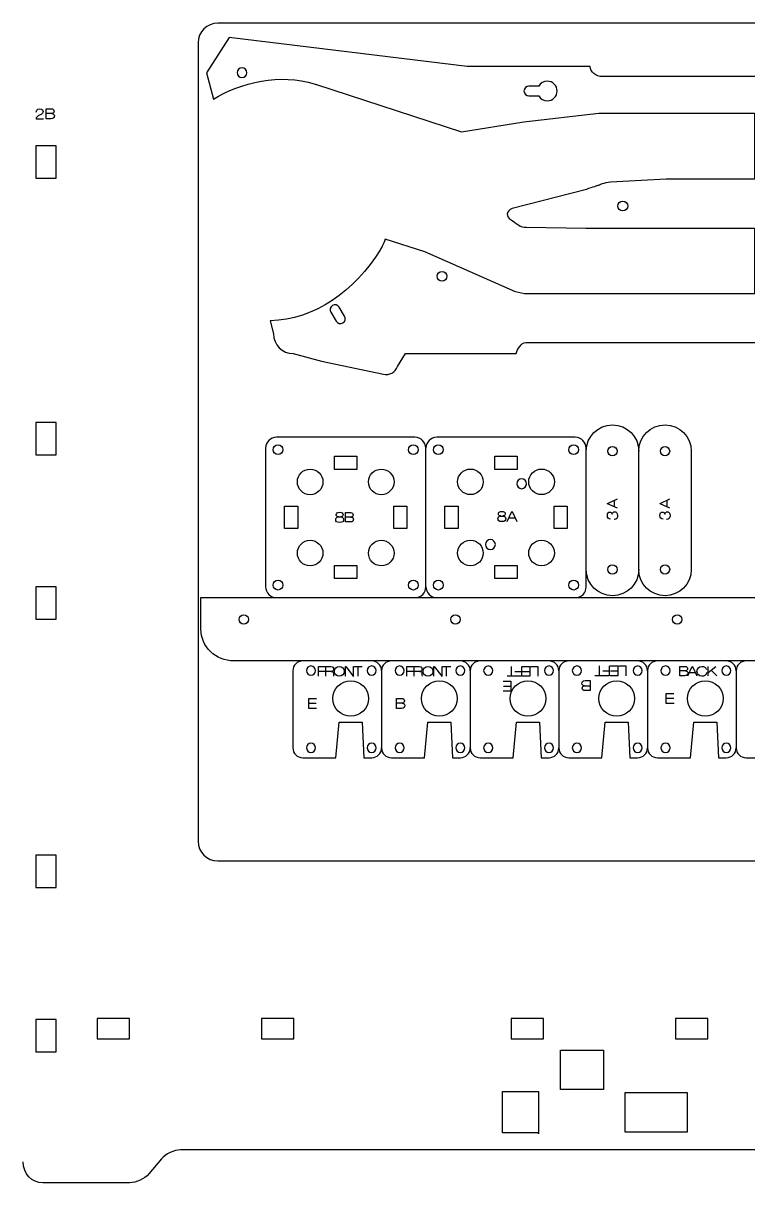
# Model space of a CAD drawing. Extents: x 16 to 1660, y 62 to 1240.
# Drawn here: x 302 to 478.5, y 407.7 to 690.1 of the extents above; entities that cross this region are included whole.
import ezdxf

# ---------------------------------------------------------------- set-up
doc = ezdxf.new("R2010")
doc.units = 0
doc.layers.get('0').update_dxf_attribs({"linetype": 'CONTINUOUS'})

msp = doc.modelspace()

# ---------------------------------------------------------------- linework, layer by layer
at = {"color": 7}
for points in [[(556.401958, 690.052807), (349.362607, 690.052807)], [(440.118218, 679.463829), (440.118218, 679.502211), (410.118278, 679.481891), (352.156324, 686.552687), (346.658636, 677.994862), (348.313869, 671.530844)], [(344.562571, 685.253053), (344.562571, 490.852742)], [(354.829816, 679.111333), (354.829816, 679.111333)], [(373.37492, 675.104342), (373.409633, 675.099544), (408.713376, 663.568227), (423.965511, 666.002393), (442.217669, 668.113133), (480.138176, 668.113133), (480.138176, 652.112827), (464.240598, 652.112827)], [(480.803938, 677.063811), (443.118522, 677.063811)], [(427.567513, 674.744509), (425.16552, 674.744509)], [(425.16552, 672.345056), (427.567513, 672.345056)], [(308.748571, 666.800518), (307.523444, 666.800518), (307.523444, 669.217469), (307.523727, 669.217469)], [(307.523727, 669.217469), (308.836342, 669.217469)], [(429.644104, 671.144482), (429.644104, 671.144482)], [(305.109598, 666.790922), (306.883364, 666.790922)], [(306.3113, 667.83712), (305.729076, 667.53994)], [(308.951489, 668.066567), (307.523727, 668.069389)], [(308.951207, 668.069953), (308.951207, 668.06318)], [(305.04384, 652.291191), (310.003613, 652.291191), (310.003613, 660.170553), (305.04384, 660.170553), (305.04384, 652.291191), (305.04384, 652.291191)], [(439.170798, 649.590042), (421.091924, 644.950591)], [(458.595589, 652.112827), (445.040456, 651.312727)], [(449.233713, 645.53084), (449.233713, 645.53084)], [(420.842158, 642.189893), (421.64254, 641.581704)], [(444.661431, 640.112456), (480.138176, 640.113867), (480.138176, 624.11356), (424.101542, 624.11356), (421.880736, 624.65712), (399.784711, 634.353147), (390.135816, 637.480733)], [(424.53814, 640.353191), (439.016422, 640.135033)], [(405.203942, 628.431278), (405.203942, 628.431278)], [(376.898747, 619.66602), (378.206847, 617.488393)], [(380.264529, 618.724527), (378.956429, 620.901024), (378.956429, 620.901024)], [(362.124696, 617.595356), (362.941447, 614.404833)], [(424.404649, 612.283933), (482.774978, 612.283933)], [(367.741482, 609.604798), (374.602869, 607.751162), (389.702887, 604.623293)], [(393.135838, 606.484267), (395.099258, 609.64572), (422.077444, 609.661807)], [(305.035938, 584.954098), (309.995711, 584.954098), (309.995711, 592.83346), (305.035938, 592.83346), (305.035938, 584.954098), (305.035938, 584.954098)], [(559.45532, 588.362213), (559.45532, 527.066933), (555.291978, 527.061007), (554.412009, 534.763133), (355.813078, 534.764262), (353.269409, 534.764262)], [(397.401062, 589.239078), (363.657444, 589.23174)], [(364.050016, 587.393344), (364.050016, 587.393344)], [(436.459207, 589.239078), (402.715307, 589.231458)], [(403.107878, 587.393344), (403.107878, 587.393344)], [(361.004273, 586.578569), (361.012176, 552.835233)], [(377.812864, 584.593136), (383.253262, 584.593136), (383.253262, 581.393864), (377.812864, 581.393864), (377.812864, 584.593136), (377.812864, 584.593136)], [(398.21612, 586.193336), (398.21612, 586.193336)], [(400.061853, 552.842571), (400.053951, 586.586471)], [(416.870727, 584.593136), (422.311124, 584.593136), (422.311124, 581.393864), (416.870727, 581.393864), (416.870727, 584.593136), (416.870727, 584.593136)], [(437.273982, 586.193336), (437.273982, 586.193336)], [(439.119716, 552.842571), (439.112096, 586.586471)], [(446.659282, 585.844791), (446.659282, 585.844791)], [(451.919622, 557.045424), (451.919622, 585.845356)], [(459.459189, 585.844791), (459.459189, 585.844791)], [(464.719247, 585.845356), (464.719247, 557.045424), (464.719247, 557.045424)], [(371.869829, 581.47966), (371.869829, 581.47966)], [(389.197144, 581.47966), (389.197144, 581.47966)], [(414.033547, 578.373804), (414.033547, 578.373804)], [(423.390907, 576.710669), (423.390907, 576.710669)], [(431.360016, 578.373804), (431.360016, 578.373804)], [(446.728144, 571.943089), (444.311193, 573.053351), (444.311193, 573.141404), (446.728144, 574.251949)], [(445.929456, 573.884213), (445.929456, 572.303769)], [(459.528333, 571.943089), (457.111382, 573.053351), (457.111382, 573.141404), (459.528333, 574.251949)], [(458.729644, 573.884213), (458.729644, 572.303769)], [(365.650498, 572.430487), (368.849769, 572.430487), (368.849769, 566.990089), (365.650498, 566.990089), (365.650498, 572.430487), (365.650498, 572.430487)], [(380.457004, 570.898584), (381.705273, 570.898584)], [(381.621736, 568.601013), (380.457004, 568.601013), (380.457004, 570.898584), (380.457004, 570.898584)], [(395.416193, 566.982469), (392.216358, 566.989807), (392.216358, 572.430204), (395.416193, 572.433591), (395.416193, 566.982469), (395.416193, 566.982469)], [(404.70836, 572.430769), (407.907913, 572.430769), (407.907913, 566.990653), (404.70836, 566.990653), (404.70836, 572.430769), (404.70836, 572.430769)], [(419.88232, 568.724909), (420.992864, 571.141578), (421.080636, 571.141578), (422.190898, 568.724909)], [(431.274502, 572.430487), (434.474056, 572.430487), (434.474056, 566.990653), (431.274502, 566.990653), (431.274502, 572.430487), (431.274502, 572.430487)], [(445.435284, 570.466502), (445.441776, 570.466502)], [(458.235191, 570.466502), (458.241682, 570.466502)], [(378.778064, 569.832913), (378.778064, 569.840251)], [(378.778064, 569.832913), (379.326422, 569.832913)], [(378.778064, 569.832913), (378.778064, 569.832913)], [(379.326422, 569.840251), (379.326422, 569.832913)], [(381.814776, 569.804409), (380.457004, 569.806949)], [(381.814776, 569.807231), (381.814776, 569.801022)], [(418.294256, 570.055022), (418.294256, 570.061796)], [(418.294256, 570.055022), (418.842896, 570.055022)], [(418.294256, 570.055022), (418.294256, 570.055022)], [(418.842896, 570.061796), (418.842896, 570.055022)], [(421.823444, 569.523033), (420.243564, 569.523033)], [(371.869829, 564.152909), (371.869829, 564.152909)], [(389.197144, 564.152909), (389.197144, 564.152909)], [(415.790662, 561.910089), (415.790662, 561.910089)], [(414.033829, 561.046489), (414.033829, 561.046489)], [(431.360016, 561.046489), (431.360016, 561.046489)], [(377.812864, 558.027276), (383.25298, 558.027276), (383.25298, 554.82744), (377.812864, 554.82744), (377.812864, 558.027276), (377.812864, 558.027276)], [(416.863107, 554.82744), (416.870727, 558.027276), (422.311407, 558.027276), (422.314229, 554.82744), (416.863107, 554.82744), (416.863107, 554.82744)], [(446.659282, 557.045424), (446.659282, 557.045424)], [(459.459189, 557.045424), (459.459189, 557.045424)], [(305.035938, 544.954178), (309.995711, 544.954178), (309.995711, 552.83354), (305.035938, 552.83354), (305.035938, 544.954178), (305.035938, 544.954178)], [(362.850007, 553.226958), (362.850007, 553.226958)], [(397.016111, 552.026949), (397.016111, 552.026949)], [(401.907869, 553.22724), (401.907869, 553.22724)], [(436.073973, 552.027231), (436.073973, 552.027231)], [(345.269538, 542.476831), (345.269538, 550.188553), (514.377093, 550.187424)], [(355.689747, 543.734413), (355.689747, 543.734413)], [(407.250053, 543.734413), (407.250053, 543.734413)], [(461.311413, 543.734413), (461.311413, 543.734413)], [(367.666693, 532.363116), (367.666693, 513.589976)], [(370.946398, 532.422664), (370.946398, 532.422664)], [(373.890822, 531.080416), (373.890822, 533.377987), (375.502876, 533.377987)], [(373.890822, 532.308929), (375.40946, 532.308929)], [(375.672773, 531.080416), (375.672773, 533.377987), (376.937411, 533.377987)], [(377.020949, 532.196604), (375.672773, 532.192089)], [(377.023771, 532.202813), (377.020949, 532.196887)], [(378.991424, 533.428504), (378.991424, 533.428504)], [(380.452207, 531.080416), (380.452207, 533.377987), (380.536027, 533.377987), (382.345636, 531.080416), (382.420989, 531.080416), (382.420989, 533.377987)], [(382.552787, 533.377704), (384.534551, 533.377704)], [(383.549313, 531.080416), (383.549313, 533.377987)], [(385.744156, 532.422664), (385.744156, 532.422664)], [(389.263749, 532.363116), (389.263749, 513.589976)], [(392.543736, 532.422664), (392.543736, 532.422664)], [(395.462196, 531.080416), (395.462196, 533.377987), (397.074531, 533.377987)], [(395.462196, 532.308929), (396.980833, 532.308929)], [(397.244429, 531.080416), (397.244429, 533.377987), (398.508784, 533.377987)], [(398.592604, 532.196604), (397.244429, 532.192089)], [(398.595427, 532.202813), (398.592604, 532.196887)], [(400.563362, 533.428504), (400.563362, 533.428504)], [(402.024144, 531.080416), (402.024144, 533.377987), (402.107118, 533.377987), (403.917856, 531.080416), (403.992927, 531.080416), (403.992927, 533.377987)], [(404.124724, 533.377704), (406.106489, 533.377704)], [(405.121251, 531.080416), (405.121251, 533.377987)], [(407.340929, 532.422664), (407.340929, 532.422664)], [(410.860522, 532.363116), (410.860522, 513.590258)], [(414.140227, 532.422664), (414.140227, 532.422664)], [(421.897669, 531.032156), (419.826722, 531.032156)], [(420.856269, 533.432173), (420.856269, 531.032156)], [(423.319222, 533.432173), (423.319222, 531.032156), (421.635202, 531.032156)], [(423.319222, 532.148344), (421.732569, 532.148344)], [(423.530324, 533.432173), (425.419238, 533.432173), (425.419238, 531.032156), (423.55008, 531.032156)], [(425.419238, 532.148344), (423.627127, 532.148344)], [(425.650096, 533.432173), (427.334116, 533.432173), (427.334116, 531.032156)], [(428.937702, 532.422664), (428.937702, 532.422664)], [(432.457013, 532.363116), (432.457013, 513.590258)], [(435.737, 532.422664), (435.737, 532.422664)], [(443.303942, 531.152664), (441.233278, 531.152664)], [(442.262824, 533.552682), (442.262824, 531.152664)], [(444.725496, 533.552682), (444.725496, 531.152664), (443.041476, 531.152664)], [(444.725496, 532.268853), (443.139124, 532.268853)], [(444.936316, 533.552682), (446.825511, 533.552682), (446.825511, 531.152664), (444.956353, 531.152664)], [(446.825511, 532.268853), (445.033682, 532.268853)], [(447.056369, 533.552682), (448.740671, 533.552682), (448.740671, 531.152664)], [(450.534476, 532.422664), (450.534476, 532.422664)], [(454.054069, 532.363116), (454.054069, 513.590258)], [(457.333773, 532.4221), (457.333773, 532.4221)], [(461.957702, 533.428787), (463.206253, 533.428787)], [(463.122998, 531.131216), (461.957702, 531.131216), (461.957702, 533.428787), (461.957702, 533.428787)], [(463.315756, 532.334611), (461.957702, 532.337433)], [(463.315756, 532.337151), (463.315756, 532.331224)], [(463.894593, 531.131216), (464.950104, 533.428787), (465.033924, 533.428787), (466.088871, 531.131216)], [(465.740044, 531.890393), (464.238058, 531.890393)], [(468.841102, 531.131216), (468.841102, 533.428787)], [(468.841102, 531.98776), (470.730298, 533.428504)], [(469.538473, 532.519749), (470.942529, 531.131216)], [(472.131531, 532.4221), (472.131531, 532.4221)], [(475.650842, 532.363116), (475.650842, 513.590258)], [(418.875633, 529.851902), (420.778093, 529.851902), (420.778093, 527.434951), (418.895671, 527.434951)], [(420.778093, 528.55876), (418.973847, 528.55876)], [(438.683682, 528.703258), (438.683682, 528.709467)], [(438.683682, 528.706362), (440.112573, 528.70354)], [(438.887164, 529.972129), (440.112573, 529.972129), (440.112573, 527.55546), (440.112573, 527.55546)], [(373.442371, 523.201336), (371.540193, 523.201336), (371.540193, 525.618287), (373.422616, 525.618287)], [(377.404489, 525.618287), (377.404489, 525.618287)], [(392.885507, 525.618287), (394.198969, 525.618287)], [(394.110633, 523.201336), (392.885507, 523.201336), (392.885507, 525.618287), (392.885507, 525.618287)], [(399.001262, 525.618287), (399.001262, 525.618287)], [(420.598318, 525.618569), (420.598318, 525.618569)], [(440.112573, 527.55546), (438.798829, 527.55546)], [(442.194809, 525.618569), (442.194809, 525.618569)], [(460.524578, 524.409811), (458.622118, 524.409811), (458.622118, 526.826762), (460.504258, 526.826762)], [(458.622118, 525.702953), (460.426364, 525.702953)], [(463.791864, 525.618569), (463.791864, 525.618569)], [(371.540193, 524.494478), (373.344158, 524.494478)], [(394.314116, 524.467384), (392.885507, 524.470489)], [(394.314116, 524.470771), (394.314116, 524.46428)], [(370.066147, 511.19024), (378.143911, 511.19024), (378.944011, 519.86688), (384.544711, 519.86688), (384.544429, 519.86688), (384.94462, 511.19024), (386.864013, 511.19024)], [(391.663202, 511.19024), (399.740967, 511.19024), (400.541067, 519.86688), (406.141484, 519.86688), (406.141202, 519.86688), (406.541393, 511.19024), (408.460504, 511.19024)], [(413.259976, 511.19024), (421.337458, 511.19024), (422.13784, 519.86688), (427.738258, 519.86688), (428.138167, 511.19024), (430.057278, 511.19024)], [(434.856467, 511.19024), (442.934513, 511.19024), (443.734331, 519.86688), (449.335031, 519.86688), (449.334749, 519.86688), (449.73494, 511.19024), (451.654051, 511.19024)], [(456.453522, 511.19024), (464.531287, 511.19024), (465.331387, 519.86688), (470.932087, 519.86688), (470.931804, 519.86688), (471.331996, 511.19024), (473.250824, 511.19024)], [(478.050296, 511.19024), (486.12806, 511.19024), (486.92816, 519.86688), (492.52886, 519.86688), (492.528578, 519.86688), (492.928769, 511.19024), (494.847598, 511.19024)], [(370.945833, 513.621867), (370.945833, 513.621867)], [(385.744156, 513.622431), (385.744156, 513.622431)], [(392.542889, 513.621867), (392.542889, 513.621867)], [(407.340929, 513.622431), (407.340929, 513.622431)], [(414.139662, 513.621867), (414.139662, 513.621867)], [(428.937702, 513.622431), (428.937702, 513.622431)], [(435.736436, 513.621867), (435.736436, 513.621867)], [(450.534476, 513.622431), (450.534476, 513.622431)], [(457.333209, 513.621867), (457.333209, 513.621867)], [(472.131531, 513.622431), (472.131531, 513.622431)], [(305.035938, 479.576553), (309.995711, 479.576553), (309.995711, 487.456198), (305.035938, 487.456198), (305.035938, 479.576553), (305.035938, 479.576553)], [(349.362607, 486.052707), (556.401958, 486.052707), (556.459531, 486.100967), (556.459531, 486.100967)], [(305.035938, 439.576633), (309.995711, 439.576633), (309.995711, 447.456278), (305.035938, 447.456278), (305.035938, 439.576633), (305.035938, 439.576633)], [(319.999078, 442.735547), (327.87844, 442.735547), (327.87844, 447.69532), (319.999078, 447.69532), (319.999078, 442.735547), (319.999078, 442.735547)], [(359.99928, 442.735547), (367.878642, 442.735547), (367.878642, 447.69532), (359.99928, 447.69532), (359.99928, 442.735547), (359.99928, 442.735547)], [(420.874896, 442.736676), (428.754258, 442.736676), (428.754258, 447.696449), (420.874896, 447.696449), (420.874896, 442.736676), (420.874896, 442.736676)], [(460.874816, 442.736676), (468.754178, 442.736676), (468.754178, 447.696449), (460.874816, 447.696449), (460.874816, 442.736676), (460.874816, 442.736676)], [(432.892764, 439.973438), (443.292936, 439.973438), (443.292936, 430.373367), (432.892764, 430.373367), (432.892764, 439.973438), (432.892764, 439.973438)], [(427.531671, 419.893891), (418.732829, 419.893891), (418.732829, 429.893871), (427.531671, 429.893871), (427.531671, 419.654284), (427.531671, 419.893891), (427.531671, 419.893891)], [(448.572184, 429.655111), (463.693369, 429.655111), (463.693369, 420.054193), (448.572184, 420.054193), (448.572184, 429.655111), (448.572184, 429.655111)], [(549.321284, 415.694142), (340.280978, 415.694142)], [(335.645196, 413.532038), (332.562764, 409.856376)], [(327.927264, 407.693989), (306.764831, 407.693989)]]:
    msp.add_lwpolyline(points, dxfattribs=at)
for points in [[(349.362607, 690.052807), (346.711693, 690.052807), (344.562571, 687.903967), (344.562571, 685.253053)], [(348.313869, 671.530844), (354.759824, 675.652982), (364.801291, 677.896649), (372.8847, 675.270007)], [(354.829816, 679.111333), (354.212313, 678.870033), (353.909207, 678.172944), (354.151353, 677.556007)], [(356.385424, 678.433153), (356.142713, 679.050091), (355.447036, 679.354044), (354.829816, 679.111333)], [(355.707244, 676.878109), (356.324182, 677.120256), (356.627289, 677.816498), (356.385424, 678.433153)], [(443.118522, 677.063811), (441.461596, 677.063811), (440.118218, 678.138513), (440.118218, 679.463829)], [(354.151353, 677.556007), (354.393782, 676.938787), (355.08946, 676.63568), (355.707244, 676.878109)], [(372.8847, 675.270007), (373.048953, 675.216667), (373.211796, 675.160222), (373.37492, 675.104342)], [(429.644104, 675.944518), (428.755951, 675.944518), (427.982662, 675.461071), (427.567513, 674.744509)], [(432.044122, 673.5445), (432.044122, 674.869816), (430.969138, 675.944518), (429.644104, 675.944518)], [(425.16552, 674.744509), (424.502862, 674.744509), (423.965511, 674.207158), (423.965511, 673.545064)], [(423.965511, 673.545064), (423.965511, 672.881842), (424.502862, 672.345056), (425.16552, 672.345056)], [(427.567513, 672.345056), (427.982662, 671.627929), (428.755951, 671.144482), (429.644104, 671.144482)], [(429.644104, 671.144482), (430.969138, 671.144482), (432.044122, 672.218902), (432.044122, 673.5445)], [(305.160116, 668.381527), (305.160116, 668.638913), (305.166889, 669.227629), (306.0065, 669.227629)], [(306.0065, 669.227629), (306.676496, 669.227629), (306.811962, 668.787644), (306.811962, 668.557633)], [(308.836342, 669.217469), (309.219036, 669.217469), (309.4863, 669.010882), (309.4863, 668.618029)], [(305.729076, 667.53994), (305.295864, 667.285658), (305.116371, 667.14624), (305.109598, 666.790922)], [(306.811962, 668.557633), (306.811962, 668.209089), (306.601989, 668.009558), (306.3113, 667.83712)], [(309.560524, 667.457531), (309.560524, 667.176438), (309.381596, 666.800518), (308.748571, 666.800518)], [(309.4863, 668.618029), (309.4863, 668.333831), (309.235969, 668.062898), (308.951207, 668.069953)], [(308.951207, 668.06318), (309.266167, 668.049633), (309.560524, 667.880864), (309.560524, 667.457531)], [(442.028298, 650.511498), (441.923876, 650.510933), (440.638071, 650.096631), (439.170798, 649.590042)], [(445.040456, 651.312727), (443.487669, 651.312727), (442.132438, 650.512062), (442.028298, 650.511498)], [(464.240598, 652.112827), (462.688376, 652.112827), (460.147811, 652.112827), (458.595589, 652.112827)], [(446.833696, 645.53084), (446.833696, 646.19378), (447.371047, 646.730849), (448.033704, 646.730849)], [(448.033704, 646.730849), (448.696644, 646.730849), (449.233713, 646.19378), (449.233713, 645.53084)], [(421.091924, 644.950591), (419.624651, 644.444284), (419.428224, 642.831102), (420.842158, 642.189893)], [(448.033704, 644.330831), (447.371047, 644.330831), (446.833696, 644.868182), (446.833696, 645.53084)], [(449.233713, 645.53084), (449.233713, 644.868182), (448.696644, 644.330831), (448.033704, 644.330831)], [(421.64254, 641.581704), (422.993538, 640.761849), (422.985918, 640.365891), (424.53814, 640.353191)], [(439.016422, 640.135033), (440.568644, 640.122333), (443.108644, 640.111891), (444.661431, 640.112456)], [(390.135816, 637.480733), (389.662247, 636.115907), (389.343618, 635.524087), (388.999024, 634.968109)], [(388.999024, 634.968109), (382.707444, 624.810931), (372.958078, 617.795733), (362.124696, 617.595356)], [(402.803924, 628.431278), (402.803924, 629.0945), (403.341276, 629.631287), (404.003933, 629.631287)], [(404.003933, 627.230987), (403.341276, 627.230987), (402.803924, 627.768338), (402.803924, 628.431278)], [(404.003933, 629.631287), (404.666873, 629.631287), (405.203942, 629.0945), (405.203942, 628.431278)], [(405.203942, 628.431278), (405.203942, 627.768338), (404.666873, 627.230987), (404.003933, 627.230987)], [(377.30938, 621.312222), (376.740984, 620.971298), (376.558104, 620.233569), (376.898747, 619.66602)], [(378.956429, 620.901024), (378.614658, 621.469984), (377.877211, 621.653429), (377.30938, 621.312222)], [(379.85446, 617.078324), (380.421444, 617.419249), (380.605736, 618.155849), (380.264529, 618.724527)], [(378.206847, 617.488393), (378.548618, 616.919998), (379.286064, 616.736836), (379.85446, 617.078324)], [(362.941447, 614.404833), (362.941447, 611.764644), (365.101011, 609.604798), (367.741482, 609.604798)], [(422.077444, 609.661807), (422.336524, 610.70744), (423.278582, 612.283933), (424.404649, 612.283933)], [(389.702887, 604.623293), (391.164798, 604.189236), (392.701498, 605.022638), (393.135838, 606.484267)], [(439.119716, 585.845073), (439.119716, 589.37906), (441.985118, 592.244744), (445.519387, 592.244744)], [(445.519387, 592.244744), (449.054502, 592.244744), (451.919622, 589.379342), (451.919622, 585.845073)], [(451.919622, 585.845356), (451.919622, 589.379342), (454.785024, 592.245027), (458.319576, 592.245027)], [(458.319576, 592.245027), (461.854127, 592.245027), (464.719247, 589.379624), (464.719247, 585.845356)], [(363.657444, 589.23174), (362.198356, 589.23174), (361.004273, 588.037093), (361.004273, 586.578569)], [(362.850007, 586.193336), (362.850007, 586.856558), (363.387358, 587.393344), (364.050016, 587.393344)], [(364.050016, 587.393344), (364.713238, 587.393344), (365.250024, 586.85684), (365.250024, 586.193336)], [(395.816384, 586.193336), (395.816384, 586.85684), (396.353171, 587.393344), (397.016111, 587.393344)], [(397.016111, 587.393344), (397.679051, 587.393344), (398.21612, 586.856558), (398.21612, 586.193336)], [(400.053951, 586.586471), (400.053951, 588.045278), (398.859869, 589.239078), (397.401062, 589.239078)], [(402.715307, 589.231458), (401.256218, 589.231458), (400.062136, 588.037376), (400.062136, 586.578004)], [(401.907869, 586.193336), (401.907869, 586.856558), (402.44522, 587.393344), (403.107878, 587.393344)], [(403.107878, 587.393344), (403.770818, 587.393344), (404.308169, 586.85684), (404.308169, 586.193336)], [(434.873964, 586.193336), (434.873964, 586.85684), (435.411316, 587.393344), (436.073973, 587.393344)], [(436.073973, 587.393344), (436.736913, 587.393344), (437.273982, 586.856558), (437.273982, 586.193336)], [(439.112096, 586.586471), (439.112096, 588.045278), (437.918013, 589.239078), (436.459207, 589.239078)], [(364.050016, 584.993327), (363.387358, 584.993327), (362.850007, 585.530678), (362.850007, 586.193336)], [(365.250024, 586.193336), (365.250024, 585.530678), (364.713238, 584.993327), (364.050016, 584.993327)], [(397.016111, 584.993327), (396.353171, 584.993327), (395.816384, 585.530678), (395.816384, 586.193336)], [(398.21612, 586.193336), (398.21612, 585.530678), (397.679051, 584.993327), (397.016111, 584.993327)], [(403.107878, 584.993327), (402.44522, 584.993327), (401.907869, 585.530396), (401.907869, 586.193336)], [(404.308169, 586.193336), (404.308169, 585.530396), (403.770818, 584.993327), (403.107878, 584.993327)], [(436.073973, 584.993327), (435.411316, 584.993327), (434.873964, 585.530396), (434.873964, 586.193336)], [(437.273982, 586.193336), (437.273982, 585.530396), (436.736913, 584.993327), (436.073973, 584.993327)], [(444.379773, 585.844791), (444.379773, 586.474711), (444.889749, 586.984687), (445.519387, 586.984687)], [(445.519387, 584.704896), (444.889749, 584.704896), (444.379773, 585.215153), (444.379773, 585.844791)], [(445.519387, 586.984687), (446.148742, 586.984687), (446.659282, 586.474993), (446.659282, 585.844791)], [(446.659282, 585.844791), (446.659282, 585.215153), (446.148742, 584.704896), (445.519387, 584.704896)], [(457.17968, 585.844791), (457.17968, 586.474711), (457.689938, 586.984687), (458.319293, 586.984687)], [(458.319293, 584.704896), (457.689938, 584.704896), (457.17968, 585.215153), (457.17968, 585.844791)], [(458.319293, 586.984687), (458.948931, 586.984687), (459.459189, 586.474993), (459.459189, 585.844791)], [(459.459189, 585.844791), (459.459189, 585.215153), (458.948931, 584.704896), (458.319293, 584.704896)], [(368.749862, 578.359411), (368.749862, 580.08266), (370.147144, 581.47966), (371.869829, 581.47966)], [(371.869829, 581.47966), (373.59336, 581.47966), (374.990078, 580.082942), (374.990078, 578.359411)], [(386.076613, 578.359411), (386.076613, 580.08266), (387.473613, 581.47966), (389.197144, 581.47966)], [(389.197144, 581.47966), (390.919829, 581.47966), (392.316547, 580.082942), (392.316547, 578.359411)], [(407.793331, 578.373804), (407.793331, 580.096489), (409.190896, 581.494053), (410.91358, 581.494053)], [(410.91358, 581.494053), (412.636547, 581.493771), (414.033547, 580.096489), (414.033547, 578.373804)], [(423.390907, 579.110404), (422.728249, 579.110404), (422.190898, 578.573336), (422.190898, 577.910396)], [(424.590916, 577.910396), (424.590916, 578.573336), (424.053564, 579.110404), (423.390907, 579.110404)], [(425.120082, 578.373804), (425.120082, 580.096489), (426.517082, 581.494053), (428.240049, 581.494053)], [(428.240049, 581.494053), (429.963016, 581.494053), (431.360016, 580.096489), (431.360016, 578.373804)], [(371.869829, 575.239444), (370.147144, 575.239444), (368.749862, 576.636444), (368.749862, 578.359411)], [(374.990078, 578.359411), (374.990078, 576.636727), (373.59336, 575.239444), (371.869829, 575.239444)], [(389.197144, 575.239444), (387.473613, 575.239444), (386.076613, 576.636444), (386.076613, 578.359411)], [(392.316547, 578.359411), (392.316547, 576.636727), (390.919829, 575.239444), (389.197144, 575.239444)], [(410.91358, 575.253556), (409.190896, 575.253556), (407.793331, 576.650273), (407.793331, 578.373804)], [(414.033547, 578.373804), (414.033547, 576.650556), (412.636547, 575.253556), (410.91358, 575.253556)], [(422.190898, 577.910396), (422.190898, 577.24802), (422.728249, 576.710669), (423.390907, 576.710669)], [(423.390907, 576.710669), (424.053564, 576.710669), (424.590916, 577.247738), (424.590916, 577.910396)], [(428.240049, 575.253556), (426.517082, 575.253556), (425.120082, 576.650273), (425.120082, 578.373804)], [(431.360016, 578.373804), (431.360016, 576.650556), (429.963016, 575.253556), (428.240049, 575.253556)], [(378.222933, 570.360951), (378.222933, 570.754369), (378.517291, 570.957004), (379.051538, 570.957004)], [(379.051538, 570.957004), (379.586631, 570.957004), (379.881553, 570.754087), (379.881553, 570.360951)], [(381.705273, 570.898584), (382.069058, 570.898584), (382.322776, 570.702158), (382.322776, 570.328778)], [(417.739407, 570.58306), (417.739407, 570.975631), (418.033764, 571.178831), (418.568293, 571.178831)], [(418.294256, 570.061796), (417.864431, 570.091711), (417.739407, 570.383529), (417.739407, 570.58306)], [(418.568293, 571.178831), (419.103104, 571.178831), (419.398027, 570.975349), (419.398027, 570.58306)], [(419.398027, 570.58306), (419.398027, 570.383529), (419.272156, 570.091993), (418.842896, 570.061796)], [(444.274222, 570.212502), (444.274222, 570.78118), (444.531044, 571.028124), (444.900473, 571.028124)], [(444.900473, 571.028124), (445.133589, 571.028124), (445.390976, 570.89294), (445.435284, 570.466502)], [(445.441776, 570.466502), (445.492576, 570.926524), (445.75984, 571.082593), (446.077904, 571.082593)], [(446.077904, 571.082593), (446.341782, 571.082593), (446.765116, 570.910156), (446.765116, 570.158598)], [(457.074129, 570.212502), (457.074129, 570.78118), (457.331233, 571.028124), (457.70038, 571.028124)], [(457.70038, 571.028124), (457.933778, 571.028124), (458.191164, 570.89294), (458.235191, 570.466502)], [(458.241682, 570.466502), (458.292764, 570.926524), (458.560029, 571.082593), (458.877811, 571.082593)], [(458.877811, 571.082593), (459.141971, 571.082593), (459.565304, 570.910156), (459.565304, 570.158598)], [(378.097627, 569.149371), (378.097627, 569.532064), (378.29744, 569.7855), (378.778064, 569.832913)], [(379.051538, 568.466111), (378.334411, 568.466111), (378.097627, 568.780789), (378.097627, 569.149371)], [(378.778064, 569.840251), (378.347958, 569.869884), (378.222933, 570.161138), (378.222933, 570.360951)], [(380.006296, 569.149371), (380.006296, 568.780789), (379.769793, 568.466111), (379.051538, 568.466111)], [(379.881553, 570.360951), (379.881553, 570.161138), (379.755964, 569.870167), (379.326422, 569.840251)], [(379.326422, 569.832913), (379.807047, 569.7855), (380.006296, 569.532064), (380.006296, 569.149371)], [(382.393896, 569.225571), (382.393896, 568.958307), (382.223433, 568.601013), (381.621736, 568.601013)], [(382.322776, 570.328778), (382.322776, 570.058409), (382.085427, 569.801022), (381.814776, 569.807231)], [(381.814776, 569.801022), (382.113649, 569.788322), (382.393896, 569.627738), (382.393896, 569.225571)], [(417.6141, 569.37148), (417.6141, 569.753891), (417.813631, 570.007609), (418.294256, 570.055022)], [(418.568293, 568.687938), (417.850602, 568.687938), (417.6141, 569.002616), (417.6141, 569.37148)], [(419.523051, 569.37148), (419.523051, 569.002616), (419.285984, 568.687938), (418.568293, 568.687938)], [(418.842896, 570.055022), (419.32352, 570.007609), (419.523051, 569.753891), (419.523051, 569.37148)], [(445.076298, 569.308827), (444.581844, 569.332533), (444.274222, 569.542224), (444.274222, 570.212502)], [(445.979691, 569.241376), (445.959936, 569.241376), (445.932278, 569.24448), (445.905184, 569.24448)], [(446.765116, 570.158598), (446.765116, 569.535733), (446.453824, 569.241376), (445.979691, 569.241376)], [(457.876204, 569.308827), (457.381751, 569.332533), (457.074129, 569.542224), (457.074129, 570.212502)], [(458.779598, 569.241376), (458.759842, 569.241376), (458.732467, 569.24448), (458.705373, 569.24448)], [(459.565304, 570.158598), (459.565304, 569.535733), (459.253731, 569.241376), (458.779598, 569.241376)], [(368.749862, 561.033224), (368.749862, 562.755909), (370.147144, 564.152909), (371.869829, 564.152909)], [(371.869829, 564.152909), (373.59336, 564.152909), (374.990078, 562.755909), (374.990078, 561.033224)], [(386.077178, 561.033224), (386.077178, 562.755909), (387.473613, 564.152909), (389.197144, 564.152909)], [(389.197144, 564.152909), (390.919829, 564.152909), (392.316547, 562.755909), (392.316547, 561.033224)], [(407.793613, 561.046489), (407.793613, 562.770302), (409.190613, 564.166456), (410.91358, 564.166456)], [(410.91358, 564.166456), (412.636547, 564.166456), (414.033829, 562.770584), (414.033829, 561.046489)], [(415.790662, 564.310671), (415.128287, 564.310671), (414.590653, 563.773602), (414.590653, 563.110098)], [(414.590653, 563.110098), (414.590653, 562.447722), (415.128287, 561.910089), (415.790662, 561.910089)], [(416.990671, 563.110098), (416.990671, 563.773602), (416.453884, 564.310671), (415.790662, 564.310671)], [(415.790662, 561.910089), (416.453884, 561.910089), (416.990671, 562.447722), (416.990671, 563.110098)], [(425.120082, 561.046489), (425.120082, 562.770302), (426.517082, 564.166738), (428.240049, 564.166738)], [(428.240049, 564.166738), (429.963016, 564.166738), (431.360016, 562.770584), (431.360016, 561.046489)], [(371.869829, 557.912411), (370.147144, 557.912411), (368.749862, 559.309693), (368.749862, 561.033224)], [(374.990078, 561.033224), (374.990078, 559.309976), (373.59336, 557.912411), (371.869829, 557.912411)], [(389.197144, 557.913258), (387.473613, 557.913258), (386.077178, 559.309693), (386.077178, 561.033224)], [(392.316547, 561.033224), (392.316547, 559.309976), (390.919829, 557.913258), (389.197144, 557.913258)], [(410.91358, 557.927087), (409.190613, 557.927087), (407.793613, 559.323522), (407.793613, 561.046489)], [(414.033829, 561.046489), (414.033829, 559.323804), (412.636547, 557.927087), (410.91358, 557.927087)], [(428.240049, 557.927087), (426.517082, 557.927087), (425.120082, 559.323522), (425.120082, 561.046489)], [(431.360016, 561.046489), (431.360016, 559.323804), (429.963016, 557.927087), (428.240049, 557.927087)], [(445.519387, 550.644907), (441.985118, 550.644907), (439.119716, 553.510591), (439.119716, 557.045424)], [(444.379773, 557.045424), (444.379773, 557.675062), (444.889749, 558.18532), (445.519387, 558.18532)], [(445.519387, 555.905529), (444.889749, 555.905529), (444.379773, 556.415787), (444.379773, 557.045424)], [(445.519387, 558.18532), (446.148742, 558.18532), (446.659282, 557.675062), (446.659282, 557.045424)], [(446.659282, 557.045424), (446.659282, 556.415787), (446.148742, 555.905529), (445.519387, 555.905529)], [(451.919622, 557.045424), (451.919622, 553.510873), (449.054502, 550.644907), (445.519387, 550.644907)], [(458.319576, 550.644907), (454.785024, 550.644907), (451.919622, 553.510591), (451.919622, 557.045424)], [(457.17968, 557.045424), (457.17968, 557.675062), (457.689938, 558.18532), (458.319293, 558.18532)], [(458.319293, 555.905529), (457.689938, 555.905529), (457.17968, 556.415787), (457.17968, 557.045424)], [(458.319293, 558.18532), (458.948931, 558.18532), (459.459189, 557.675062), (459.459189, 557.045424)], [(459.459189, 557.045424), (459.459189, 556.415787), (458.948931, 555.905529), (458.319293, 555.905529)], [(464.719247, 557.045424), (464.719247, 553.510873), (461.854127, 550.644907), (458.319576, 550.644907)], [(362.850007, 553.226958), (362.850007, 553.890462), (363.387358, 554.427249), (364.050016, 554.427249)], [(364.050016, 554.427249), (364.713238, 554.427249), (365.250024, 553.890462), (365.250024, 553.226958)], [(395.816384, 553.226958), (395.816384, 553.890462), (396.353171, 554.427249), (397.016111, 554.427249)], [(397.016111, 554.427249), (397.679051, 554.427249), (398.21612, 553.890462), (398.21612, 553.226958)], [(401.907869, 553.22724), (401.907869, 553.890462), (402.44522, 554.427249), (403.107878, 554.427249)], [(403.107878, 554.427249), (403.770818, 554.427249), (404.308169, 553.890462), (404.308169, 553.22724)], [(434.873964, 553.22724), (434.873964, 553.890462), (435.411316, 554.427249), (436.073973, 554.427249)], [(436.073973, 554.427249), (436.736913, 554.427249), (437.273982, 553.890462), (437.273982, 553.22724)], [(361.012176, 552.835233), (361.012176, 551.376144), (362.206258, 550.181498), (363.665347, 550.181498)], [(364.050016, 552.026949), (363.387358, 552.026949), (362.850007, 552.565147), (362.850007, 553.226958)], [(365.250024, 553.226958), (365.250024, 552.564864), (364.713238, 552.026949), (364.050016, 552.026949)], [(397.016111, 552.026949), (396.353171, 552.026949), (395.816384, 552.564864), (395.816384, 553.226958)], [(398.21612, 553.226958), (398.21612, 552.565147), (397.679051, 552.026949), (397.016111, 552.026949)], [(397.408682, 550.189964), (398.867771, 550.189964), (400.061853, 551.383482), (400.061853, 552.842571)], [(400.070038, 552.834951), (400.070038, 551.376144), (401.264402, 550.182062), (402.722927, 550.182062)], [(403.107878, 552.027231), (402.44522, 552.027231), (401.907869, 552.565147), (401.907869, 553.22724)], [(404.308169, 553.22724), (404.308169, 552.564864), (403.770818, 552.027231), (403.107878, 552.027231)], [(436.073973, 552.027231), (435.411316, 552.027231), (434.873964, 552.564864), (434.873964, 553.22724)], [(437.273982, 553.22724), (437.273982, 552.565147), (436.736913, 552.027231), (436.073973, 552.027231)], [(436.466827, 550.189964), (437.925916, 550.189964), (439.119716, 551.383764), (439.119716, 552.842571)], [(354.549851, 544.874027), (354.549851, 545.503664), (355.060109, 546.01364), (355.689747, 546.01364)], [(355.689747, 546.01364), (356.319667, 546.01364), (356.829642, 545.503664), (356.829642, 544.874027)], [(406.110158, 544.874027), (406.110158, 545.503664), (406.620698, 546.01364), (407.250053, 546.01364)], [(407.250053, 546.01364), (407.879973, 546.01364), (408.389949, 545.503664), (408.389949, 544.874027)], [(460.171518, 544.874027), (460.171518, 545.503664), (460.681776, 546.01364), (461.311413, 546.01364)], [(461.311413, 546.01364), (461.941333, 546.01364), (462.451309, 545.503664), (462.451309, 544.874027)], [(353.269409, 534.764262), (348.869564, 534.764262), (345.269538, 538.234749), (345.269538, 542.476831)], [(355.689747, 543.734413), (355.060109, 543.734413), (354.549851, 544.244953), (354.549851, 544.874027)], [(356.829642, 544.874027), (356.829642, 544.244953), (356.319667, 543.734413), (355.689747, 543.734413)], [(407.250053, 543.734413), (406.620698, 543.734413), (406.110158, 544.244953), (406.110158, 544.874027)], [(408.389949, 544.874027), (408.389949, 544.244953), (407.879973, 543.734413), (407.250053, 543.734413)], [(461.311413, 543.734413), (460.681776, 543.734413), (460.171518, 544.244953), (460.171518, 544.874027)], [(462.451309, 544.874027), (462.451309, 544.244953), (461.941333, 543.734413), (461.311413, 543.734413)], [(370.066147, 534.762569), (368.740549, 534.762569), (367.666693, 533.688149), (367.666693, 532.363116)], [(389.263749, 532.363116), (389.263749, 533.688149), (388.189329, 534.762569), (386.864013, 534.762569)], [(391.663202, 534.762569), (390.337322, 534.762569), (389.263749, 533.688149), (389.263749, 532.363116)], [(410.860522, 532.363116), (410.860522, 533.688149), (409.786102, 534.762569), (408.460504, 534.762569)], [(413.259976, 534.762569), (411.934378, 534.762569), (410.860522, 533.688149), (410.860522, 532.363116)], [(432.457013, 532.363116), (432.457013, 533.688149), (431.382876, 534.762569), (430.057278, 534.762569)], [(434.856467, 534.762569), (433.530869, 534.762569), (432.457013, 533.688149), (432.457013, 532.363116)], [(454.054069, 532.363116), (454.054069, 533.688149), (452.979649, 534.762569), (451.654051, 534.762569)], [(456.453522, 534.762569), (455.127924, 534.762569), (454.054069, 533.688149), (454.054069, 532.363116)], [(475.650842, 532.363116), (475.650842, 533.688149), (474.576704, 534.762569), (473.250824, 534.762569)], [(478.050296, 534.762569), (476.724698, 534.762569), (475.650842, 533.688149), (475.650842, 532.363116)], [(370.946398, 532.422664), (370.94414, 531.803469), (371.444238, 531.299702), (372.062587, 531.298856)], [(372.069924, 533.537724), (371.451293, 533.539418), (370.948373, 533.039884), (370.946398, 532.422664)], [(372.062587, 531.298856), (372.681218, 531.296033), (373.18442, 531.795002), (373.186113, 532.413916)], [(373.186113, 532.413916), (373.188371, 533.033393), (372.688273, 533.535749), (372.069924, 533.537724)], [(376.937411, 533.377987), (377.396869, 533.377987), (377.571, 533.158982), (377.571, 532.750042)], [(377.020949, 532.196887), (377.374856, 532.1935), (377.529231, 532.030093), (377.529231, 531.714004)], [(377.571, 532.750042), (377.571, 532.53132), (377.422833, 532.225391), (377.023771, 532.202813)], [(377.529231, 531.714004), (377.529231, 531.630467), (377.535722, 531.173831), (377.580596, 531.080698)], [(377.801011, 532.228496), (377.801011, 532.987956), (378.334976, 533.428504), (378.991424, 533.428504)], [(378.991424, 531.028487), (378.334976, 531.028487), (377.801011, 531.469318), (377.801011, 532.228496)], [(378.991424, 533.428504), (379.647873, 533.428504), (380.18212, 532.987956), (380.18212, 532.228496)], [(380.18212, 532.228496), (380.18212, 531.4696), (379.647873, 531.028487), (378.991424, 531.028487)], [(385.744156, 532.422664), (385.741898, 531.803469), (386.241996, 531.299702), (386.860344, 531.298856)], [(386.8674, 533.537724), (386.249616, 533.539418), (385.746696, 533.039884), (385.744156, 532.422664)], [(386.860344, 531.298856), (387.478693, 531.296033), (387.982178, 531.795002), (387.983589, 532.413916)], [(387.983589, 532.413916), (387.985847, 533.033393), (387.486596, 533.535749), (386.8674, 533.537724)], [(392.543736, 532.422664), (392.541196, 531.803469), (393.041011, 531.299702), (393.659642, 531.298856)], [(393.666416, 533.537724), (393.048349, 533.539418), (392.545147, 533.039884), (392.543736, 532.422664)], [(393.659642, 531.298856), (394.277991, 531.296033), (394.781193, 531.795002), (394.782604, 532.413916)], [(394.782604, 532.413916), (394.784862, 533.033393), (394.285047, 533.535749), (393.666416, 533.537724)], [(398.508784, 533.377987), (398.968524, 533.377987), (399.142656, 533.158982), (399.142656, 532.750042)], [(398.592604, 532.196887), (398.946511, 532.1935), (399.100887, 532.030093), (399.100887, 531.714004)], [(399.142656, 532.750042), (399.142656, 532.53132), (398.994489, 532.225391), (398.595427, 532.202813)], [(399.100887, 531.714004), (399.100887, 531.630467), (399.107378, 531.173831), (399.152251, 531.080698)], [(399.372667, 532.228496), (399.372667, 532.987956), (399.906631, 533.428504), (400.563362, 533.428504)], [(400.563362, 531.028487), (399.906631, 531.028487), (399.372667, 531.469318), (399.372667, 532.228496)], [(400.563362, 533.428504), (401.219811, 533.428504), (401.753211, 532.987956), (401.753211, 532.228496)], [(401.753211, 532.228496), (401.753211, 531.4696), (401.219811, 531.028487), (400.563362, 531.028487)], [(407.340929, 532.422664), (407.338953, 531.803469), (407.838769, 531.299702), (408.457118, 531.298856)], [(408.464456, 533.537724), (407.846389, 533.539418), (407.343187, 533.039884), (407.340929, 532.422664)], [(408.457118, 531.298856), (409.075749, 531.296033), (409.578951, 531.795567), (409.580644, 532.413916)], [(409.580644, 532.413916), (409.582902, 533.033393), (409.083369, 533.535749), (408.464456, 533.537724)], [(414.140227, 532.422664), (414.137969, 531.803751), (414.638067, 531.299702), (415.256416, 531.298856)], [(415.263753, 533.537724), (414.645122, 533.539418), (414.14192, 533.040167), (414.140227, 532.422664)], [(415.256416, 531.298856), (415.875047, 531.296033), (416.378249, 531.795567), (416.379942, 532.413916)], [(416.379942, 532.413916), (416.381918, 533.033393), (415.882102, 533.535749), (415.263753, 533.537724)], [(428.937702, 532.422664), (428.935444, 531.803751), (429.43526, 531.299702), (430.053891, 531.298856)], [(430.060664, 533.537724), (429.443162, 533.539418), (428.93996, 533.040167), (428.937702, 532.422664)], [(430.053891, 531.298856), (430.671958, 531.296033), (431.175442, 531.795567), (431.176853, 532.413916)], [(431.176853, 532.413916), (431.179111, 533.033393), (430.67986, 533.535749), (430.060664, 533.537724)], [(435.737, 532.422664), (435.734742, 531.803751), (436.234558, 531.299702), (436.853189, 531.298856)], [(436.860244, 533.537724), (436.241896, 533.539418), (435.738693, 533.040167), (435.737, 532.422664)], [(436.853189, 531.298856), (437.471538, 531.296033), (437.97474, 531.795567), (437.976433, 532.413916)], [(437.976433, 532.413916), (437.978691, 533.033393), (437.478593, 533.535749), (436.860244, 533.537724)], [(450.534476, 532.422664), (450.532218, 531.803751), (451.032316, 531.299702), (451.650664, 531.298856)], [(451.658002, 533.537724), (451.039936, 533.539418), (450.536733, 533.040167), (450.534476, 532.422664)], [(451.650664, 531.298856), (452.269296, 531.296033), (452.77278, 531.795567), (452.774473, 532.413916)], [(452.774473, 532.413916), (452.776167, 533.033393), (452.276916, 533.535749), (451.658002, 533.537724)], [(457.333773, 532.4221), (457.331516, 531.803751), (457.831613, 531.299702), (458.450244, 531.298856)], [(458.4573, 533.537724), (457.838669, 533.539418), (457.335749, 533.040167), (457.333773, 532.4221)], [(458.450244, 531.298856), (459.068311, 531.296033), (459.571796, 531.795567), (459.573489, 532.413916)], [(459.573489, 532.413916), (459.575464, 533.033393), (459.075649, 533.535749), (458.4573, 533.537724)], [(463.894593, 531.755773), (463.894593, 531.488509), (463.724131, 531.131216), (463.122998, 531.131216)], [(463.206253, 533.428787), (463.570038, 533.428787), (463.824038, 533.232642), (463.824038, 532.858698)], [(463.824038, 532.858698), (463.824038, 532.588611), (463.585842, 532.331224), (463.315756, 532.337151)], [(463.315756, 532.331224), (463.615476, 532.318524), (463.894593, 532.157658), (463.894593, 531.755773)], [(466.100442, 532.227931), (466.100442, 532.987391), (466.634689, 533.428504), (467.291138, 533.428504)], [(467.291138, 531.028487), (466.634689, 531.028487), (466.100442, 531.469036), (466.100442, 532.227931)], [(467.291138, 533.428504), (467.834698, 533.428504), (468.265651, 533.206396), (468.388136, 532.707427)], [(468.442604, 531.951353), (468.375436, 531.336673), (467.821998, 531.028487), (467.291138, 531.028487)], [(472.131531, 532.4221), (472.129273, 531.803751), (472.629089, 531.299702), (473.24772, 531.298856)], [(473.254776, 533.537724), (472.636991, 533.539418), (472.133507, 533.040167), (472.131531, 532.4221)], [(473.24772, 531.298856), (473.866069, 531.296033), (474.369271, 531.795567), (474.370964, 532.413916)], [(474.370964, 532.413916), (474.373222, 533.033393), (473.873689, 533.535749), (473.254776, 533.537724)], [(377.404489, 525.618287), (377.404489, 528.0152), (379.347307, 529.9583), (381.744502, 529.9583)], [(381.744502, 529.9583), (384.141416, 529.9583), (386.084516, 528.0152), (386.084516, 525.618287)], [(399.001262, 525.618287), (399.001262, 528.0152), (400.94408, 529.9583), (403.341276, 529.9583)], [(403.341276, 529.9583), (405.738471, 529.9583), (407.681289, 528.0152), (407.681289, 525.618287)], [(420.598318, 525.618569), (420.598318, 528.0152), (422.540853, 529.9583), (424.938049, 529.9583)], [(424.938049, 529.9583), (427.335244, 529.9583), (429.278344, 528.0152), (429.278344, 525.618569)], [(438.074647, 529.315116), (438.074647, 529.596209), (438.253858, 529.972129), (438.887164, 529.972129)], [(438.683682, 528.709467), (438.369004, 528.723296), (438.074647, 528.892347), (438.074647, 529.315116)], [(438.148871, 528.154618), (438.148871, 528.439098), (438.399202, 528.709749), (438.683682, 528.703258)], [(438.798829, 527.55546), (438.416418, 527.55546), (438.148871, 527.762329), (438.148871, 528.154618)], [(442.194809, 525.618569), (442.194809, 528.0152), (444.137627, 529.9583), (446.534822, 529.9583)], [(446.534822, 529.9583), (448.931736, 529.9583), (450.874836, 528.0152), (450.874836, 525.618569)], [(463.791864, 525.618569), (463.791864, 528.0152), (465.734682, 529.9583), (468.131878, 529.9583)], [(468.131878, 529.9583), (470.528791, 529.9583), (472.471891, 528.0152), (472.471891, 525.618569)], [(381.744502, 521.278273), (379.347307, 521.278273), (377.404489, 523.221938), (377.404489, 525.618287)], [(386.084516, 525.618287), (386.084516, 523.221938), (384.141416, 521.278273), (381.744502, 521.278273)], [(394.198969, 525.618287), (394.58138, 525.618287), (394.848927, 525.4117), (394.848927, 525.019129)], [(403.341276, 521.278273), (400.94408, 521.278273), (399.001262, 523.221938), (399.001262, 525.618287)], [(407.681289, 525.618287), (407.681289, 523.221938), (405.738471, 521.278273), (403.341276, 521.278273)], [(424.938049, 521.278273), (422.540853, 521.278273), (420.598318, 523.221938), (420.598318, 525.618569)], [(429.278344, 525.618569), (429.278344, 523.221938), (427.335244, 521.278273), (424.938049, 521.278273)], [(446.534822, 521.278273), (444.137627, 521.278273), (442.194809, 523.221938), (442.194809, 525.618569)], [(450.874836, 525.618569), (450.874836, 523.221938), (448.931736, 521.278273), (446.534822, 521.278273)], [(468.131878, 521.278273), (465.734682, 521.278273), (463.791864, 523.221938), (463.791864, 525.618569)], [(472.471891, 525.618569), (472.471891, 523.221938), (470.528791, 521.278273), (468.131878, 521.278273)], [(394.923151, 523.858631), (394.923151, 523.577256), (394.744222, 523.201336), (394.110633, 523.201336)], [(394.848927, 525.019129), (394.848927, 524.734649), (394.598596, 524.463998), (394.314116, 524.470771)], [(394.314116, 524.46428), (394.628793, 524.450451), (394.923151, 524.281118), (394.923151, 523.858631)], [(372.069924, 514.736927), (371.451293, 514.739467), (370.948373, 514.240498), (370.945833, 513.621867)], [(373.186113, 513.6134), (373.188371, 514.23316), (372.688273, 514.73608), (372.069924, 514.736927)], [(386.867964, 514.737491), (386.249616, 514.740313), (385.746696, 514.240498), (385.744156, 513.622431)], [(387.983589, 513.613964), (387.985847, 514.233724), (387.486596, 514.736644), (386.867964, 514.737491)], [(393.666416, 514.736927), (393.048349, 514.739467), (392.545147, 514.240498), (392.542889, 513.621867)], [(394.782604, 513.6134), (394.784862, 514.23316), (394.285047, 514.73608), (393.666416, 514.736927)], [(408.46502, 514.737491), (407.846389, 514.740313), (407.343187, 514.240498), (407.340929, 513.622431)], [(409.580644, 513.614247), (409.582902, 514.233724), (409.083369, 514.736644), (408.46502, 514.737491)], [(415.263753, 514.736927), (414.645122, 514.739749), (414.14192, 514.240498), (414.139662, 513.621867)], [(416.379942, 513.613682), (416.381918, 514.23316), (415.882102, 514.73608), (415.263753, 514.736927)], [(430.061229, 514.737491), (429.443162, 514.740313), (428.93996, 514.240498), (428.937702, 513.622431)], [(431.176853, 513.614247), (431.179111, 514.233724), (430.67986, 514.736644), (430.061229, 514.737491)], [(436.860244, 514.736927), (436.241896, 514.739749), (435.738693, 514.240498), (435.736436, 513.621867)], [(437.976433, 513.613682), (437.978691, 514.23316), (437.478593, 514.73608), (436.860244, 514.736927)], [(451.658567, 514.737491), (451.039936, 514.740313), (450.536733, 514.240498), (450.534476, 513.622431)], [(452.774473, 513.614247), (452.776167, 514.233724), (452.276916, 514.736644), (451.658567, 514.737491)], [(458.4573, 514.736927), (457.838669, 514.739749), (457.335749, 514.240498), (457.333209, 513.621867)], [(459.573489, 513.613682), (459.575464, 514.23316), (459.075649, 514.73608), (458.4573, 514.736927)], [(473.25534, 514.737491), (472.636991, 514.740313), (472.133507, 514.240498), (472.131531, 513.622431)], [(474.370964, 513.614247), (474.373222, 514.233724), (473.873689, 514.736644), (473.25534, 514.737491)], [(367.666693, 513.589976), (367.666693, 512.264942), (368.740549, 511.19024), (370.066147, 511.19024)], [(370.945833, 513.621867), (370.943576, 513.004082), (371.443673, 512.500316), (372.062304, 512.498058)], [(372.062304, 512.498058), (372.681218, 512.495518), (373.183291, 512.995898), (373.186113, 513.6134)], [(385.744156, 513.622431), (385.741898, 513.004082), (386.241996, 512.500316), (386.860344, 512.498058)], [(386.860344, 512.498058), (387.478693, 512.496364), (387.981613, 512.996462), (387.983589, 513.613964)], [(386.864013, 511.19024), (388.189329, 511.19024), (389.263749, 512.264942), (389.263749, 513.589976)], [(389.263749, 513.589976), (389.263749, 512.264942), (390.337322, 511.19024), (391.663202, 511.19024)], [(392.542889, 513.621867), (392.540631, 513.004082), (393.040447, 512.500316), (393.65936, 512.498058)], [(393.65936, 512.498058), (394.277991, 512.495518), (394.780064, 512.995898), (394.782604, 513.6134)], [(407.340929, 513.622431), (407.338953, 513.004082), (407.838769, 512.500316), (408.457118, 512.498058)], [(408.457118, 512.498058), (409.075749, 512.496364), (409.578387, 512.996462), (409.580644, 513.614247)], [(408.460504, 511.19024), (409.786102, 511.19024), (410.860522, 512.265224), (410.860522, 513.590258)], [(410.860522, 513.590258), (410.860522, 512.265224), (411.934378, 511.19024), (413.259976, 511.19024)], [(414.139662, 513.621867), (414.137404, 513.004082), (414.637502, 512.500598), (415.256133, 512.498058)], [(415.256133, 512.498058), (415.875047, 512.4958), (416.37712, 512.995898), (416.379942, 513.613682)], [(428.937702, 513.622431), (428.935444, 513.004082), (429.43526, 512.500598), (430.053891, 512.498058)], [(430.053891, 512.498058), (430.671958, 512.496364), (431.174878, 512.996462), (431.176853, 513.614247)], [(430.057278, 511.19024), (431.382876, 511.19024), (432.457013, 512.265224), (432.457013, 513.590258)], [(432.457013, 513.590258), (432.457013, 512.265224), (433.530869, 511.19024), (434.856467, 511.19024)], [(435.736436, 513.621867), (435.734178, 513.004082), (436.233993, 512.500598), (436.852907, 512.498058)], [(436.852907, 512.498058), (437.471538, 512.4958), (437.973611, 512.995898), (437.976433, 513.613682)], [(450.534476, 513.622431), (450.532218, 513.004082), (451.032316, 512.500598), (451.650664, 512.498058)], [(451.650664, 512.498058), (452.269296, 512.496364), (452.771933, 512.996462), (452.774473, 513.614247)], [(451.654051, 511.19024), (452.979649, 511.19024), (454.054069, 512.265224), (454.054069, 513.590258)], [(454.054069, 513.590258), (454.054069, 512.26466), (455.127924, 511.19024), (456.453522, 511.19024)], [(457.333209, 513.621867), (457.330951, 513.004082), (457.831049, 512.500033), (458.44968, 512.498058)], [(458.44968, 512.498058), (459.068311, 512.496082), (459.570667, 512.995898), (459.573489, 513.613682)], [(472.131531, 513.622431), (472.129273, 513.004082), (472.629089, 512.500033), (473.24772, 512.498058)], [(473.24772, 512.498058), (473.866069, 512.496364), (474.368707, 512.995898), (474.370964, 513.614247)], [(473.250824, 511.19024), (474.576704, 511.19024), (475.650842, 512.26466), (475.650842, 513.590258)], [(475.650842, 513.590258), (475.650842, 512.26466), (476.724698, 511.19024), (478.050296, 511.19024)], [(344.562571, 490.852742), (344.562571, 488.201829), (346.711693, 486.052707), (349.362607, 486.052707)], [(340.280978, 415.694142), (338.728191, 415.694142), (336.642287, 414.720758), (335.645196, 413.532038)], [(306.764831, 407.693989), (304.124924, 407.693989), (301.964231, 409.854682), (301.964231, 412.813218)], [(332.562764, 409.856376), (331.565673, 408.667373), (329.479487, 407.693989), (327.927264, 407.693989)]]:
    msp.add_open_spline(points, degree=3, dxfattribs=at)

doc.saveas('drawing.dxf')
